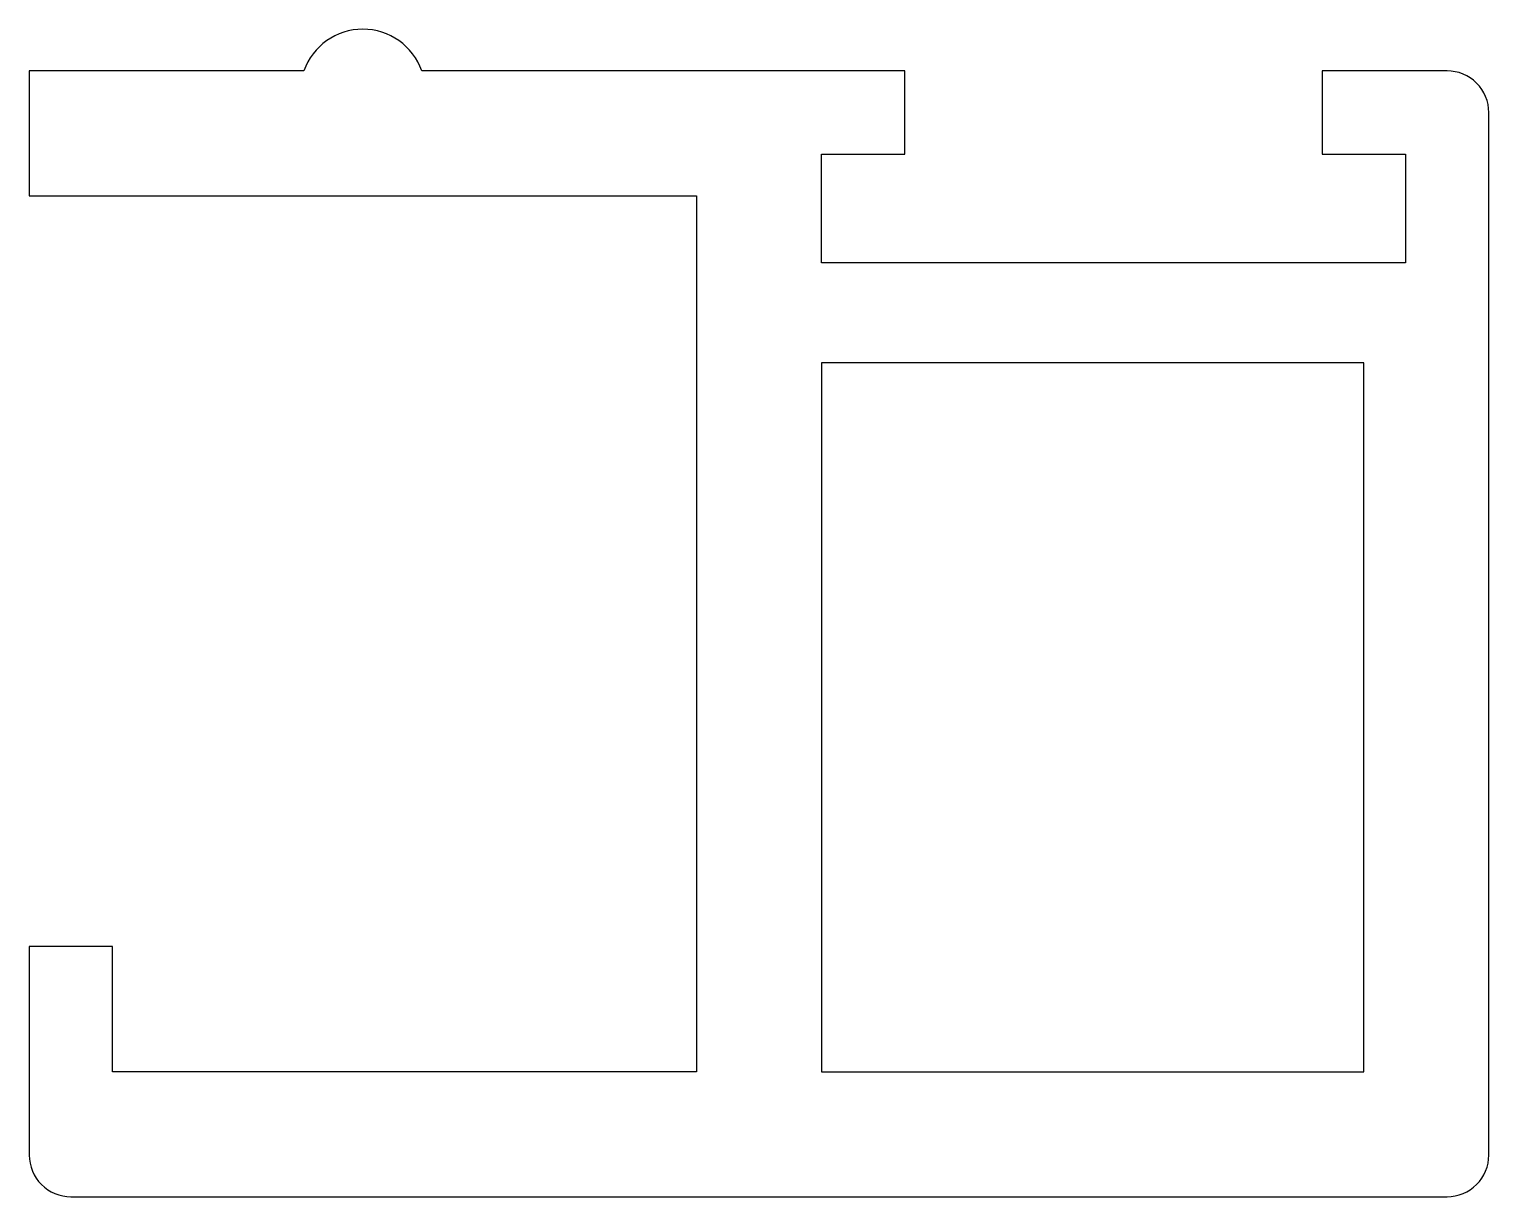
# Model space of a CAD drawing. Extents: x 259.7 to 277.2, y 258.3 to 272.3.
import ezdxf

# ---------------------------------------------------------------- set-up
doc = ezdxf.new("R2010")
doc.units = 0
doc.layers.add('ANA', color=220, linetype='CONTINUOUS')

msp = doc.modelspace()

# ---------------------------------------------------------------- linework, layer by layer
at = {"layer": 'ANA'}
msp.add_lwpolyline([(277.234, 271.285, 0.414214), (276.734, 271.785), (275.234, 271.785), (275.234, 270.785), (276.234, 270.785), (276.234, 269.485), (269.234, 269.485), (269.234, 270.785), (270.234, 270.785), (270.234, 271.785), (264.441, 271.785, 0.707107), (263.027, 271.785), (259.734, 271.785), (259.734, 270.285), (267.734, 270.285), (267.734, 259.785), (260.734, 259.785), (260.734, 261.285), (259.734, 261.285), (259.734, 258.785, 0.414214), (260.234, 258.285), (276.734, 258.285, 0.414214), (277.234, 258.785)], format="xyb", close=True, dxfattribs=at)
msp.add_lwpolyline([(275.734, 268.285), (269.234, 268.285), (269.234, 259.785), (275.734, 259.785)], close=True, dxfattribs=at)

doc.saveas('drawing.dxf')
